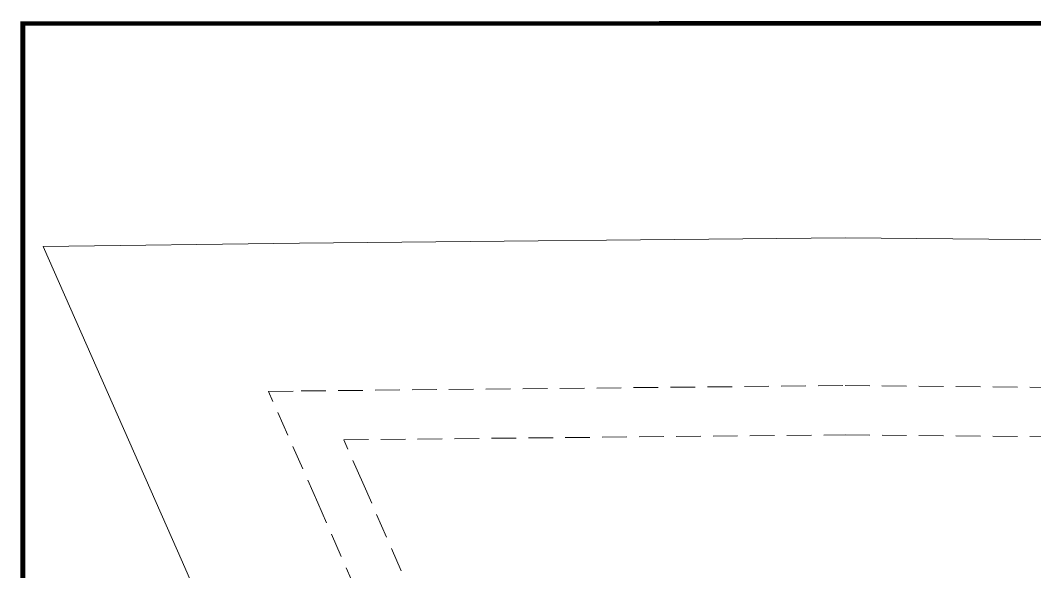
# Model space of a CAD drawing. Header units: inches. Extents: x 27644242 to 29761523, y -859349 to 216979.
# Drawn here: x 29131711 to 29162620, y -547706 to -530912 of the extents above; entities that cross this region are included whole.
import ezdxf

# ---------------------------------------------------------------- set-up
doc = ezdxf.new("R2010")
doc.units = ezdxf.units.IN
doc.header["$MEASUREMENT"] = 0
doc.linetypes.add('01-Xref Col Podium Lvl-1$0$HIDDEN', pattern=[0.375, 0.25, -0.125])
doc.layers.get('Defpoints').update_dxf_attribs({"color": 8})
doc.layers.add('RVA Site Boundary', color=17, linetype='Continuous', lineweight=15)

msp = doc.modelspace()

# ---------------------------------------------------------------- linework, layer by layer
at = {"layer": 'Defpoints', "linetype": 'Continuous', "const_width": 154.4264220221692}
msp.add_lwpolyline([(29240375.34761564, -530988.9174936556), (29240375.34761373, -605238.9174936258), (29131788.63102812, -605238.9174913161), (29131788.63103003, -530988.9174913533)], close=True, dxfattribs=at)
at = {"layer": 'RVA Site Boundary', "ltscale": 500}
msp.add_lwpolyline([(29191821.24421788, -568391.1808163315), (29184519.6051794, -568808.0790860787), (29176547.6047024, -569533.7379662233), (29176264.73133194, -569593.7701766855), (29175666.25402348, -569735.6444543019), (29156747.75069989, -574712.8526707095), (29155107.89753629, -575178.4490744678), (29154832.74660085, -575255.9562424578), (29153706.78018714, -575517.9137500472), (29153351.99715635, -575599.5537598011), (29149738.62754467, -576615.1071168518), (29149397.24497996, -576762.9757885301), (29149042.33217372, -575940.9911105168), (29144106.02408803, -564508.409499873), (29136655.60738688, -547413.4433705726), (29132404.36748638, -537803.6743643916), (29140221.63294621, -537701.0617905572), (29156839.55401846, -537536.3204930861), (29163410.03807287, -537595.4979163107), (29170876.804317, -537573.4775452345), (29185199.0914937, -537578.7760536758), (29209458.87821922, -537597.7519069834)], dxfattribs=at)
at = {"layer": 'RVA Site Boundary', "color": 252, "linetype": '01-Xref Col Podium Lvl-1$0$HIDDEN', "ltscale": 3000}
for points in [[(29191488.71325487, -563902.8381180576), (29184187.28717803, -564319.7242284337), (29175874.18578552, -565076.4321418892), (29175278.49641132, -565202.8510756489), (29174574.62662392, -565369.7095616976), (29155560.63143467, -570372.0404260351), (29153883.29388675, -570848.2796086239), (29153712.24541685, -570896.4621905574), (29152692.36315971, -571133.7390851978), (29152238.00920555, -571238.2916089381), (29151948.5055548, -571319.6578781), (29148234.3290047, -562717.5557021213), (29140775.90296799, -545604.2121684762), (29139276.05483869, -542213.8614933126), (29140273.4691579, -542200.7690313765), (29156841.59449146, -542036.5213825732), (29163396.40914549, -542095.5576784882), (29170882.60743449, -542073.480000028), (29185196.49914896, -542078.7754025707), (29209447.7198845, -542097.7445556162)], [(29191377.86960053, -562406.7238852995), (29184076.51451091, -562823.6059425521), (29175649.71281322, -563590.663533778), (29174949.75143778, -563739.2113753035), (29174210.75082406, -563914.3979308294), (29155164.92501292, -568925.1030111437), (29153475.09267019, -569404.8897866897), (29153338.74502219, -569443.2975065905), (29152823.9068427, -569563.0752589888), (29149610.4306436, -562120.6044362074), (29142149.33482836, -545001.1351011101), (29141568.42284037, -543688.0052500173), (29156842.27464912, -543536.5883457357), (29163391.86616969, -543595.577599214), (29170884.54180675, -543573.4808182927), (29185195.63505236, -543578.77518555), (29209444.00043931, -543597.7421051593)]]:
    msp.add_lwpolyline(points, dxfattribs=at)

doc.saveas('drawing.dxf')
